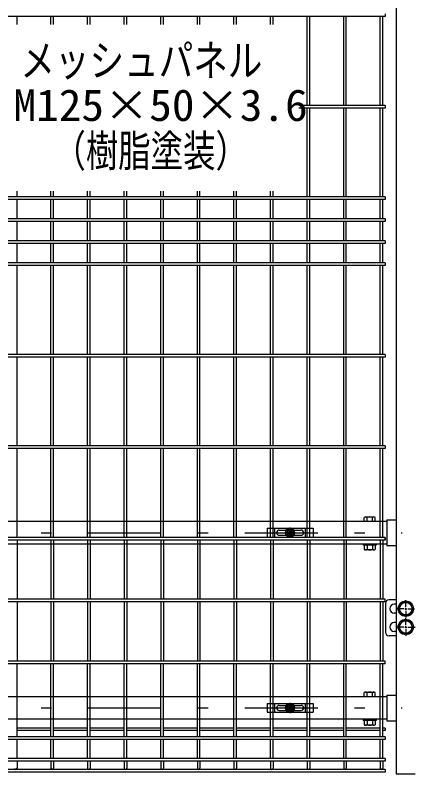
# Model space of a CAD drawing. Units: millimetres, scale not verified. Extents: x -4455 to 4455, y -3150 to 3150.
# Drawn here: x 2014 to 2560, y -920 to 116 of the extents above; entities that cross this region are included whole.
import ezdxf
from ezdxf.enums import TextEntityAlignment as Align

# ---------------------------------------------------------------- set-up
doc = ezdxf.new("R2010")
doc.units = ezdxf.units.MM
doc.header["$LTSCALE"] = 20
doc.linetypes.add('USER1', pattern=[10.7, 5, -2.5, 0.7, -2.5])
doc.linetypes.add('USER2', pattern=[0.375, 0.25, -0.125])
for name, color, linetype, lineweight in [('0-2_0', 3, 'USER2', 25), ('0-4_扉横枠', 7, 'Continuous', 25), ('0-5_軸線', 2, 'USER1', 25), ('0-6_扉縦枠', 7, 'Continuous', 25), ('0-7_丁番', 3, 'Continuous', 25), ('1-2_固定金具', 41, 'Continuous', 25), ('1-3_NER', 30, 'Continuous', 25)]:
    doc.layers.add(name, color=color, linetype=linetype, lineweight=lineweight)
doc.styles.add('ＭＳ ゴシック', font='')
doc.styles.get('ＭＳ ゴシック').set_extended_font_data('MS Gothic')

# ---------------------------------------------------------------- blocks, each defined once
blk = doc.blocks.new('A$Cbe1bfa43')
at = {"layer": '1-2_固定金具'}
for p, q in [((0, 0), (1260, 0)), ((210, -240), (210, 0)), ((630, -80), (630, 22.9)), ((1050, -240), (1050, 0)), ((1260, 0), (1260, -240)), ((260, -120), (260.2, -120)), ((330, -50), (930, -50)), ((330, -190), (930, -190)), ((590, -120), (487.1, -120)), ((590, -120), (550, -120)), ((585.5, -112.8), (622.8, -112.8)), ((585.5, -127.2), (585.5, -112.8)), ((585.5, -112.8), (622.8, -112.8)), ((585.5, -127.2), (585.5, -112.8)), ((585.5, -112.8), (622.8, -112.8)), ((585.5, -127.2), (585.5, -112.8)), ((622.8, -127.2), (585.5, -127.2)), ((622.8, -127.2), (585.5, -127.2)), ((610, -120), (650, -120)), ((610, -120), (650, -120)), ((622.8, -112.8), (622.8, -75.5)), ((622.8, -112.8), (622.8, -75.5)), ((622.8, -112.8), (622.8, -75.5)), ((622.8, -112.8), (622.8, -75.5)), ((622.8, -112.8), (622.8, -75.5)), ((622.8, -112.8), (622.8, -75.5)), ((622.8, -75.5), (637.2, -75.5)), ((622.8, -75.5), (637.2, -75.5)), ((622.8, -75.5), (637.2, -75.5)), ((622.8, -75.5), (637.2, -75.5)), ((622.8, -75.5), (637.2, -75.5)), ((622.8, -75.5), (637.2, -75.5)), ((622.8, -164.5), (622.8, -127.2)), ((622.8, -164.5), (622.8, -127.2)), ((637.2, -164.5), (622.8, -164.5)), ((637.2, -164.5), (622.8, -164.5)), ((637.2, -164.5), (622.8, -164.5)), ((637.2, -164.5), (622.8, -164.5)), ((637.2, -164.5), (622.8, -164.5)), ((637.2, -164.5), (622.8, -164.5)), ((630, -80), (630, -40)), ((630, -140), (630, -100)), ((630, -140), (630, -100)), ((630, -160), (630, -200)), ((630, -160), (630, -262.9)), ((637.2, -75.5), (637.2, -112.8)), ((637.2, -75.5), (637.2, -112.8)), ((637.2, -75.5), (637.2, -112.8)), ((637.2, -75.5), (637.2, -112.8)), ((637.2, -75.5), (637.2, -112.8)), ((637.2, -112.8), (674.5, -112.8)), ((637.2, -112.8), (674.5, -112.8)), ((637.2, -112.8), (674.5, -112.8)), ((637.2, -127.2), (637.2, -164.5)), ((674.5, -127.2), (637.2, -127.2)), ((637.2, -127.2), (637.2, -164.5)), ((674.5, -127.2), (637.2, -127.2)), ((637.2, -127.2), (637.2, -164.5)), ((674.5, -127.2), (637.2, -127.2)), ((670, -120), (710, -120)), ((670, -120), (772.9, -120)), ((674.5, -112.8), (674.5, -127.2)), ((674.5, -112.8), (674.5, -127.2)), ((674.5, -112.8), (674.5, -127.2)), ((1004, -120), (1004.2, -120))]:
    blk.add_line(p, q, dxfattribs=at)
for points in [[(0, 0), (0, -240), (1260, -240)], [(585.5, -127.2), (585.5, -112.8), (622.8, -112.8)], [(585.5, -127.2), (585.5, -112.8), (622.8, -112.8)], [(585.5, -127.2), (585.5, -112.8), (622.8, -112.8)], [(622.8, -164.5), (622.8, -127.2), (585.5, -127.2)], [(622.8, -164.5), (622.8, -127.2), (585.5, -127.2)], [(622.8, -164.5), (622.8, -127.2), (585.5, -127.2)], [(622.8, -164.5), (622.8, -127.2), (585.5, -127.2)], [(637.2, -75.5), (637.2, -112.8), (674.5, -112.8), (674.5, -127.2)], [(637.2, -112.8), (674.5, -112.8), (674.5, -127.2)], [(637.2, -112.8), (674.5, -112.8), (674.5, -127.2)], [(674.5, -127.2), (637.2, -127.2), (637.2, -164.5)], [(674.5, -127.2), (637.2, -127.2), (637.2, -164.5)], [(674.5, -127.2), (637.2, -127.2), (637.2, -164.5)]]:
    blk.add_lwpolyline(points, dxfattribs=at)
for radius in [122.9, 122.9, 122.9, 122.9, 122.9, 122.9, 91.9, 91.9, 91.9, 91.9, 91.9, 91.9, 60]:
    blk.add_circle((630, -120), radius, dxfattribs=at)
for centre, start, end in [((330, -120), 90, 180), ((330, -120), 180, 270), ((930, -120), 0, 90), ((930, -120), 270, 0)]:
    blk.add_arc(centre, 70, start, end, dxfattribs=at)

msp = doc.modelspace()

# ---------------------------------------------------------------- linework, layer by layer
at = {"layer": '0-4_扉横枠'}
for p, q in [((2490.76, -575.22), (2490.76, -569.77)), ((2492.63, -569.21), (2503.88, -569.21)), ((2494.51, -575.22), (2494.51, -569.77)), ((2502.01, -575.22), (2502.01, -569.77)), ((2505.76, -575.22), (2505.76, -569.77)), ((1507.46, -575.22), (2521.46, -575.22)), ((2490.76, -575.22), (2505.76, -575.22)), ((2521.46, -573.27), (2534.46, -573.27)), ((2521.46, -573.27), (2521.46, -608.17)), ((2521.46, -606.22), (1507.46, -606.22)), ((2489.26, -606.22), (2489.26, -607.82)), ((2507.26, -607.82), (2489.26, -607.82)), ((2490.76, -608.37), (2490.76, -613.77)), ((2503.88, -607.82), (2492.63, -607.82)), ((2494.51, -608.37), (2494.51, -613.77)), ((2502.01, -608.37), (2502.01, -613.77)), ((2505.76, -608.37), (2505.76, -613.77)), ((2507.26, -606.22), (2507.26, -607.82)), ((2521.46, -608.17), (2534.46, -608.17)), ((2503.88, -614.32), (2492.63, -614.32)), ((1507.46, -814.52), (2521.46, -814.52)), ((2490.76, -814.52), (2490.76, -809.07)), ((2490.76, -814.52), (2505.76, -814.52)), ((2492.63, -808.51), (2503.88, -808.51)), ((2494.51, -814.52), (2494.51, -809.07)), ((2502.01, -814.52), (2502.01, -809.07)), ((2505.76, -814.52), (2505.76, -809.07)), ((2521.46, -812.57), (2534.46, -812.57)), ((2521.46, -812.57), (2521.46, -847.47)), ((2521.46, -845.52), (1507.46, -845.52)), ((2489.26, -845.52), (2489.26, -847.12)), ((2490.76, -847.67), (2490.76, -853.07)), ((2503.88, -847.12), (2492.63, -847.12)), ((2494.51, -847.67), (2494.51, -853.07)), ((2502.01, -847.67), (2502.01, -853.07)), ((2505.76, -847.67), (2505.76, -853.07)), ((2521.46, -847.47), (2534.46, -847.47)), ((2503.88, -853.62), (2492.63, -853.62))]:
    msp.add_line(p, q, dxfattribs=at)
msp.add_lwpolyline([(2507.26, -845.52), (2507.26, -847.12), (2489.26, -847.12)], dxfattribs=at)
for centre, radius, start, end in [((2492.63, -572.67), 3.46, 57.13278, 122.86722), ((2498.26, -582.21), 12.99, 73.22135, 106.77865), ((2503.88, -572.67), 3.46, 57.13278, 122.86722), ((2492.63, -611.27), 3.46, 57.13278, 122.86722), ((2498.26, -620.81), 12.99, 73.22135, 106.77865), ((2503.88, -611.27), 3.46, 57.13278, 122.86722), ((2492.63, -610.86), 3.46, 237.13278, 302.86722), ((2498.26, -601.33), 12.99, 253.22135, 286.77865), ((2503.88, -610.86), 3.46, 237.13278, 302.86722), ((2492.63, -811.97), 3.46, 57.13278, 122.86722), ((2498.26, -821.51), 12.99, 73.22135, 106.77865), ((2503.88, -811.97), 3.46, 57.13278, 122.86722), ((2492.63, -850.57), 3.46, 57.13278, 122.86722), ((2498.26, -860.11), 12.99, 73.22135, 106.77865), ((2503.88, -850.57), 3.46, 57.13278, 122.86722), ((2492.63, -850.16), 3.46, 237.13278, 302.86722), ((2498.26, -840.63), 12.99, 253.22135, 286.77865), ((2503.88, -850.16), 3.46, 237.13278, 302.86722)]:
    msp.add_arc(centre, radius, start, end, dxfattribs=at)
at = {"layer": '0-5_軸線'}
for p, q in [((1471.36, -590.72), (2542.56, -590.72)), ((1471.36, -830.02), (2542.56, -830.02))]:
    msp.add_line(p, q, dxfattribs=at)
at = {"layer": '0-6_扉縦枠'}
for p, q in [((2534.46, 490.98), (2534.46, -920.02)), ((2534.46, -920.02), (2560.46, -920.02))]:
    msp.add_line(p, q, dxfattribs=at)
at = {"layer": '0-7_丁番'}
for p, q in [((2534.46, -682.52), (2524.63, -682.52)), ((2547.46, -691.82), (2547.46, -682.67)), ((2547.46, -691.82), (2547.46, -682.67)), ((2519.63, -687.52), (2519.63, -726.52)), ((2534.46, -688.52), (2531.63, -688.52)), ((2547.46, -695.87), (2547.46, -693.17)), ((2547.46, -695.87), (2547.46, -693.17)), ((2534.46, -700.52), (2531.63, -700.52)), ((2544.76, -694.52), (2535.61, -694.52)), ((2546.11, -694.52), (2548.81, -694.52)), ((2546.11, -694.52), (2548.81, -694.52)), ((2547.46, -697.22), (2547.46, -706.37)), ((2547.46, -697.22), (2547.46, -706.37)), ((2550.16, -694.52), (2559.31, -694.52)), ((2550.16, -694.52), (2559.31, -694.52)), ((2534.46, -713.52), (2531.63, -713.52)), ((2547.46, -716.82), (2547.46, -707.67)), ((2544.76, -719.52), (2535.61, -719.52)), ((2546.11, -719.52), (2548.81, -719.52)), ((2547.46, -720.87), (2547.46, -718.17)), ((2547.46, -722.22), (2547.46, -731.37)), ((2550.16, -719.52), (2560.46, -719.52)), ((2534.46, -731.52), (2524.63, -731.52)), ((2534.46, -725.52), (2531.63, -725.52))]:
    msp.add_line(p, q, dxfattribs=at)
for points in [[(2542.55, -686.02), (2537.64, -694.52), (2542.55, -703.02), (2552.37, -703.02), (2557.27, -694.52), (2552.37, -686.02)], [(2542.55, -711.02), (2537.64, -719.52), (2542.55, -728.02), (2552.37, -728.02), (2557.27, -719.52), (2552.37, -711.02)]]:
    msp.add_lwpolyline(points, close=True, dxfattribs=at)
for centre, radius in [((2547.46, -694.52), 10.5), ((2547.46, -694.52), 8.5), ((2547.46, -719.52), 10.5), ((2547.46, -719.52), 8.5)]:
    msp.add_circle(centre, radius, dxfattribs=at)
for centre, radius, start, end in [((2524.63, -687.52), 5, 90, 180), ((2531.63, -694.52), 6, 90, 270), ((2531.63, -719.52), 6, 90, 270), ((2524.63, -726.52), 5, 180, 270)]:
    msp.add_arc(centre, radius, start, end, dxfattribs=at)
at = {"layer": '1-3_NER'}
for p, q in [((2519.46, 114.18), (1509.46, 114.18)), ((2016.26, 103.23), (2016.26, 114.18)), ((2062.66, 103.23), (2062.66, 114.18)), ((2066.26, 103.23), (2066.26, 114.18)), ((2112.66, 103.23), (2112.66, 114.18)), ((2116.26, 103.23), (2116.26, 114.18)), ((2162.66, 103.23), (2162.66, 114.18)), ((2166.26, 103.23), (2166.26, 114.18)), ((2212.66, 103.23), (2212.66, 114.18)), ((2216.26, 103.23), (2216.26, 114.18)), ((2262.66, 103.23), (2262.66, 114.18)), ((2266.26, 103.23), (2266.26, 114.18)), ((2312.66, 103.23), (2312.66, 114.18)), ((2316.26, 103.23), (2316.26, 114.18)), ((2362.66, 103.23), (2362.66, 114.18)), ((2366.26, 103.23), (2366.26, 114.18)), ((2412.66, -7.22), (2412.66, 114.18)), ((2416.26, -7.22), (2416.26, 114.18)), ((2462.66, -7.22), (2462.66, 114.18)), ((2466.26, -7.22), (2466.26, 114.18)), ((2512.66, -7.22), (2512.66, 114.18)), ((2516.26, -7.22), (2516.26, 114.18)), ((2519.46, 117.78), (2519.46, 114.18)), ((2519.46, -7.22), (2401.3, -7.22)), ((2519.46, -7.22), (2519.46, -10.82)), ((2519.46, -10.82), (2401.3, -10.82)), ((2412.66, -132.22), (2412.66, -10.82)), ((2416.26, -132.22), (2416.26, -10.82)), ((2462.66, -132.22), (2462.66, -10.82)), ((2466.26, -132.22), (2466.26, -10.82)), ((2512.66, -132.22), (2512.66, -10.82)), ((2516.26, -132.22), (2516.26, -10.82)), ((2519.46, -132.22), (1594.85, -132.22)), ((2016.26, -132.22), (2016.26, -124.52)), ((2062.66, -132.22), (2062.66, -124.52)), ((2066.26, -132.22), (2066.26, -124.52)), ((2112.66, -132.22), (2112.66, -124.52)), ((2116.26, -132.22), (2116.26, -124.52)), ((2162.66, -132.22), (2162.66, -124.52)), ((2166.26, -132.22), (2166.26, -124.52)), ((2212.66, -132.22), (2212.66, -124.52)), ((2216.26, -132.22), (2216.26, -124.52)), ((2262.66, -132.22), (2262.66, -124.52)), ((2266.26, -132.22), (2266.26, -124.52)), ((2312.66, -132.22), (2312.66, -124.52)), ((2316.26, -132.22), (2316.26, -124.52)), ((2362.66, -132.22), (2362.66, -124.52)), ((2366.26, -132.22), (2366.26, -124.52)), ((2519.46, -132.22), (2519.46, -135.82)), ((2519.46, -135.82), (1594.85, -135.82)), ((2016.26, -162.22), (2016.26, -135.82)), ((2062.66, -162.22), (2062.66, -135.82)), ((2066.26, -162.22), (2066.26, -135.82)), ((2112.66, -162.22), (2112.66, -135.82)), ((2116.26, -162.22), (2116.26, -135.82)), ((2162.66, -162.22), (2162.66, -135.82)), ((2166.26, -162.22), (2166.26, -135.82)), ((2212.66, -162.22), (2212.66, -135.82)), ((2216.26, -162.22), (2216.26, -135.82)), ((2262.66, -162.22), (2262.66, -135.82)), ((2266.26, -162.22), (2266.26, -135.82)), ((2312.66, -162.22), (2312.66, -135.82)), ((2316.26, -162.22), (2316.26, -135.82)), ((2362.66, -162.22), (2362.66, -135.82)), ((2366.26, -162.22), (2366.26, -135.82)), ((2412.66, -162.22), (2412.66, -135.82)), ((2416.26, -162.22), (2416.26, -135.82)), ((2462.66, -162.22), (2462.66, -135.82)), ((2466.26, -162.22), (2466.26, -135.82)), ((2512.66, -162.22), (2512.66, -135.82)), ((2516.26, -162.22), (2516.26, -135.82)), ((2519.46, -162.22), (1594.85, -162.22)), ((2519.46, -162.22), (2519.46, -165.82)), ((2519.46, -165.82), (1594.85, -165.82)), ((2016.26, -192.21), (2016.26, -165.82)), ((2062.66, -192.21), (2062.66, -165.82)), ((2066.26, -192.21), (2066.26, -165.82)), ((2112.66, -192.21), (2112.66, -165.82)), ((2116.26, -192.21), (2116.26, -165.82)), ((2162.66, -192.21), (2162.66, -165.82)), ((2166.26, -192.21), (2166.26, -165.82)), ((2212.66, -192.21), (2212.66, -165.82)), ((2216.26, -192.21), (2216.26, -165.82)), ((2262.66, -192.21), (2262.66, -165.82)), ((2266.26, -192.21), (2266.26, -165.82)), ((2312.66, -192.21), (2312.66, -165.82)), ((2316.26, -192.21), (2316.26, -165.82)), ((2362.66, -192.21), (2362.66, -165.82)), ((2366.26, -192.21), (2366.26, -165.82)), ((2412.66, -192.21), (2412.66, -165.82)), ((2416.26, -192.21), (2416.26, -165.82)), ((2462.66, -192.21), (2462.66, -165.82)), ((2466.26, -192.21), (2466.26, -165.82)), ((2512.66, -192.21), (2512.66, -165.82)), ((2516.26, -192.21), (2516.26, -165.82)), ((2519.46, -192.21), (1594.85, -192.21)), ((2519.46, -195.81), (1594.85, -195.81)), ((2016.26, -222.22), (2016.26, -195.81)), ((2062.66, -222.22), (2062.66, -195.81)), ((2066.26, -222.22), (2066.26, -195.81)), ((2112.66, -222.22), (2112.66, -195.81)), ((2116.26, -222.22), (2116.26, -195.81)), ((2162.66, -222.22), (2162.66, -195.81)), ((2166.26, -222.22), (2166.26, -195.81)), ((2212.66, -222.22), (2212.66, -195.81)), ((2216.26, -222.22), (2216.26, -195.81)), ((2262.66, -222.22), (2262.66, -195.81)), ((2266.26, -222.22), (2266.26, -195.81)), ((2312.66, -222.22), (2312.66, -195.81)), ((2316.26, -222.22), (2316.26, -195.81)), ((2362.66, -222.22), (2362.66, -195.81)), ((2366.26, -222.22), (2366.26, -195.81)), ((2412.66, -222.22), (2412.66, -195.81)), ((2416.26, -222.22), (2416.26, -195.81)), ((2462.66, -222.22), (2462.66, -195.81)), ((2466.26, -222.22), (2466.26, -195.81)), ((2512.66, -222.22), (2512.66, -195.81)), ((2516.26, -222.22), (2516.26, -195.81)), ((2519.46, -192.21), (2519.46, -195.81)), ((2519.46, -222.22), (1594.85, -222.22)), ((2519.46, -225.82), (1594.85, -225.82)), ((2016.26, -347.22), (2016.26, -225.82)), ((2062.66, -347.22), (2062.66, -225.82)), ((2066.26, -347.22), (2066.26, -225.82)), ((2112.66, -347.22), (2112.66, -225.82)), ((2116.26, -347.22), (2116.26, -225.82)), ((2162.66, -347.22), (2162.66, -225.82)), ((2166.26, -347.22), (2166.26, -225.82)), ((2212.66, -347.22), (2212.66, -225.82)), ((2216.26, -347.22), (2216.26, -225.82)), ((2262.66, -347.22), (2262.66, -225.82)), ((2266.26, -347.22), (2266.26, -225.82)), ((2312.66, -347.22), (2312.66, -225.82)), ((2316.26, -347.22), (2316.26, -225.82)), ((2362.66, -347.22), (2362.66, -225.82)), ((2366.26, -347.22), (2366.26, -225.82)), ((2412.66, -347.22), (2412.66, -225.82)), ((2416.26, -347.22), (2416.26, -225.82)), ((2462.66, -347.22), (2462.66, -225.82)), ((2466.26, -347.22), (2466.26, -225.82)), ((2512.66, -347.22), (2512.66, -225.82)), ((2516.26, -347.22), (2516.26, -225.82)), ((2519.46, -222.22), (2519.46, -225.82)), ((2519.46, -350.82), (1509.46, -350.82)), ((2016.26, -472.22), (2016.26, -350.82)), ((2062.66, -472.22), (2062.66, -350.82)), ((2066.26, -472.22), (2066.26, -350.82)), ((2112.66, -472.22), (2112.66, -350.82)), ((2116.26, -472.22), (2116.26, -350.82)), ((2162.66, -472.22), (2162.66, -350.82)), ((2166.26, -472.22), (2166.26, -350.82)), ((2212.66, -472.22), (2212.66, -350.82)), ((2216.26, -472.22), (2216.26, -350.82)), ((2262.66, -472.22), (2262.66, -350.82)), ((2266.26, -472.22), (2266.26, -350.82)), ((2312.66, -472.22), (2312.66, -350.82)), ((2316.26, -472.22), (2316.26, -350.82)), ((2362.66, -472.22), (2362.66, -350.82)), ((2366.26, -472.22), (2366.26, -350.82)), ((2412.66, -472.22), (2412.66, -350.82)), ((2416.26, -472.22), (2416.26, -350.82)), ((2462.66, -472.22), (2462.66, -350.82)), ((2466.26, -472.22), (2466.26, -350.82)), ((2512.66, -472.22), (2512.66, -350.82)), ((2516.26, -472.22), (2516.26, -350.82)), ((2519.46, -347.22), (2519.46, -350.82)), ((2519.46, -475.82), (1509.46, -475.82)), ((2016.26, -597.22), (2016.26, -475.82)), ((2062.66, -597.22), (2062.66, -475.82)), ((2066.26, -597.22), (2066.26, -475.82)), ((2112.66, -597.22), (2112.66, -475.82)), ((2116.26, -597.22), (2116.26, -475.82)), ((2162.66, -597.22), (2162.66, -475.82)), ((2166.26, -597.22), (2166.26, -475.82)), ((2212.66, -597.22), (2212.66, -475.82)), ((2216.26, -597.22), (2216.26, -475.82)), ((2262.66, -597.22), (2262.66, -475.82)), ((2266.26, -597.22), (2266.26, -475.82)), ((2312.66, -597.22), (2312.66, -475.82)), ((2316.26, -597.22), (2316.26, -475.82)), ((2362.66, -597.22), (2362.66, -475.82)), ((2366.26, -597.22), (2366.26, -475.82)), ((2412.66, -597.22), (2412.66, -475.82)), ((2416.26, -597.22), (2416.26, -475.82)), ((2462.66, -597.22), (2462.66, -475.82)), ((2466.26, -597.22), (2466.26, -475.82)), ((2512.66, -597.22), (2512.66, -475.82)), ((2516.26, -597.22), (2516.26, -475.82)), ((2519.46, -472.22), (2519.46, -475.82)), ((2519.46, -597.21), (1509.46, -597.21)), ((2519.46, -600.82), (1509.46, -600.82)), ((2016.26, -600.81), (2016.26, -681.72)), ((2062.66, -600.81), (2062.66, -681.72)), ((2066.26, -600.81), (2066.26, -681.72)), ((2112.66, -600.81), (2112.66, -681.72)), ((2116.26, -600.81), (2116.26, -681.72)), ((2162.66, -600.81), (2162.66, -681.72)), ((2166.26, -600.81), (2166.26, -681.72)), ((2212.66, -600.81), (2212.66, -681.72)), ((2216.26, -600.81), (2216.26, -681.72)), ((2262.66, -600.81), (2262.66, -681.72)), ((2266.26, -600.81), (2266.26, -681.72)), ((2312.66, -600.81), (2312.66, -681.72)), ((2316.26, -600.81), (2316.26, -681.72)), ((2362.66, -600.81), (2362.66, -681.72)), ((2366.26, -600.81), (2366.26, -681.72)), ((2412.66, -600.81), (2412.66, -681.72)), ((2416.26, -600.81), (2416.26, -681.72)), ((2462.66, -600.81), (2462.66, -681.72)), ((2466.26, -600.81), (2466.26, -681.72)), ((2512.66, -600.81), (2512.66, -681.72)), ((2516.26, -600.81), (2516.26, -681.72)), ((2519.46, -600.81), (2519.46, -597.21)), ((2519.46, -597.22), (2519.46, -600.82)), ((2519.46, -681.72), (1509.46, -681.72)), ((2519.46, -685.32), (2519.46, -681.72)), ((2016.26, -685.32), (2016.26, -766.22)), ((2062.66, -685.32), (2062.66, -766.22)), ((2066.26, -685.32), (2066.26, -766.22)), ((2112.66, -685.32), (2112.66, -766.22)), ((2116.26, -685.32), (2116.26, -766.22)), ((2162.66, -685.32), (2162.66, -766.22)), ((2166.26, -685.32), (2166.26, -766.22)), ((2212.66, -685.32), (2212.66, -766.22)), ((2216.26, -685.32), (2216.26, -766.22)), ((2262.66, -685.32), (2262.66, -766.22)), ((2266.26, -685.32), (2266.26, -766.22)), ((2312.66, -685.32), (2312.66, -766.22)), ((2316.26, -685.32), (2316.26, -766.22)), ((2362.66, -685.32), (2362.66, -766.22)), ((2366.26, -685.32), (2366.26, -766.22)), ((2412.66, -685.32), (2412.66, -766.22)), ((2416.26, -685.32), (2416.26, -766.22)), ((2462.66, -685.32), (2462.66, -766.22)), ((2466.26, -685.32), (2466.26, -766.22)), ((2512.66, -685.32), (2512.66, -766.22)), ((2516.26, -685.32), (2516.26, -766.22)), ((2519.46, -766.22), (1509.46, -766.22)), ((2519.46, -769.82), (2519.46, -766.22)), ((2016.26, -869.32), (2016.26, -769.82)), ((2062.66, -869.32), (2062.66, -769.82)), ((2066.26, -869.32), (2066.26, -769.82)), ((2112.66, -869.32), (2112.66, -769.82)), ((2116.26, -869.32), (2116.26, -769.82)), ((2162.66, -869.32), (2162.66, -769.82)), ((2166.26, -869.32), (2166.26, -769.82)), ((2212.66, -869.32), (2212.66, -769.82)), ((2216.26, -869.32), (2216.26, -769.82)), ((2262.66, -869.32), (2262.66, -769.82)), ((2266.26, -869.32), (2266.26, -769.82)), ((2312.66, -869.32), (2312.66, -769.82)), ((2316.26, -869.32), (2316.26, -769.82)), ((2362.66, -869.32), (2362.66, -769.82)), ((2366.26, -869.32), (2366.26, -769.82)), ((2412.66, -869.32), (2412.66, -769.82)), ((2416.26, -869.32), (2416.26, -769.82)), ((2462.66, -869.32), (2462.66, -769.82)), ((2466.26, -869.32), (2466.26, -769.82)), ((2512.66, -869.32), (2512.66, -769.82)), ((2516.26, -869.32), (2516.26, -769.82)), ((2062.66, -857.46), (2016.26, -857.46)), ((2112.66, -857.46), (2066.26, -857.46)), ((2162.66, -857.46), (2116.26, -857.46)), ((2212.66, -857.46), (2166.26, -857.46)), ((2262.66, -857.46), (2216.26, -857.46)), ((2312.66, -857.46), (2266.26, -857.46)), ((2362.66, -857.46), (2316.26, -857.46)), ((2412.66, -857.46), (2366.26, -857.46)), ((2462.66, -857.46), (2416.26, -857.46)), ((2512.66, -857.46), (2466.26, -857.46)), ((2519.46, -857.46), (2516.26, -857.46)), ((2519.46, -857.46), (2519.46, -861.06)), ((2062.66, -861.06), (2016.26, -861.06)), ((2112.66, -861.06), (2066.26, -861.06)), ((2162.66, -861.06), (2116.26, -861.06)), ((2212.66, -861.06), (2166.26, -861.06)), ((2262.66, -861.06), (2216.26, -861.06)), ((2312.66, -861.06), (2266.26, -861.06)), ((2362.66, -861.06), (2316.26, -861.06)), ((2412.66, -861.06), (2366.26, -861.06)), ((2462.66, -861.06), (2416.26, -861.06)), ((2512.66, -861.06), (2466.26, -861.06)), ((2519.46, -861.06), (2516.26, -861.06)), ((2519.46, -869.32), (2519.46, -872.92)), ((2519.46, -872.92), (1509.46, -872.92)), ((2016.26, -899.12), (2016.26, -872.92)), ((2062.66, -899.12), (2062.66, -872.92)), ((2066.26, -899.12), (2066.26, -872.92)), ((2112.66, -899.12), (2112.66, -872.92)), ((2116.26, -899.12), (2116.26, -872.92)), ((2162.66, -899.12), (2162.66, -872.92)), ((2166.26, -899.12), (2166.26, -872.92)), ((2212.66, -899.12), (2212.66, -872.92)), ((2216.26, -899.12), (2216.26, -872.92)), ((2262.66, -899.12), (2262.66, -872.92)), ((2266.26, -899.12), (2266.26, -872.92)), ((2312.66, -899.12), (2312.66, -872.92)), ((2316.26, -899.12), (2316.26, -872.92)), ((2362.66, -899.12), (2362.66, -872.92)), ((2366.26, -899.12), (2366.26, -872.92)), ((2412.66, -899.12), (2412.66, -872.92)), ((2416.26, -899.12), (2416.26, -872.92)), ((2462.66, -899.12), (2462.66, -872.92)), ((2466.26, -899.12), (2466.26, -872.92)), ((2512.66, -899.12), (2512.66, -872.92)), ((2516.26, -899.12), (2516.26, -872.92)), ((2519.46, -899.12), (2519.46, -902.72)), ((2519.46, -902.72), (1509.46, -902.72)), ((2016.26, -902.72), (2016.26, -912.22)), ((2062.66, -902.72), (2062.66, -912.22)), ((2066.26, -902.72), (2066.26, -912.22)), ((2112.66, -902.72), (2112.66, -912.22)), ((2116.26, -902.72), (2116.26, -912.22)), ((2162.66, -902.72), (2162.66, -912.22)), ((2166.26, -902.72), (2166.26, -912.22)), ((2212.66, -902.72), (2212.66, -912.22)), ((2216.26, -902.72), (2216.26, -912.22)), ((2262.66, -902.72), (2262.66, -912.22)), ((2266.26, -902.72), (2266.26, -912.22)), ((2312.66, -902.72), (2312.66, -912.22)), ((2316.26, -902.72), (2316.26, -912.22)), ((2362.66, -902.72), (2362.66, -912.22)), ((2366.26, -902.72), (2366.26, -912.22)), ((2412.66, -902.72), (2412.66, -912.22)), ((2416.26, -902.72), (2416.26, -912.22)), ((2462.66, -902.72), (2462.66, -912.22)), ((2466.26, -902.72), (2466.26, -912.22)), ((2512.66, -902.72), (2512.66, -912.22)), ((2516.26, -902.72), (2516.26, -912.22)), ((2519.46, -914.02), (1509.46, -914.02)), ((2519.46, -914.02), (1509.46, -914.02)), ((2519.46, -917.62), (1509.46, -917.62)), ((2519.46, -914.02), (2519.46, -917.62))]:
    msp.add_line(p, q, dxfattribs=at)
for points in [[(2519.46, -347.22), (1509.46, -347.22), (1509.46, -350.82)], [(2519.46, -472.22), (1509.46, -472.22), (1509.46, -475.82)], [(2519.46, -600.81), (1509.46, -600.81), (1509.46, -597.21)], [(2519.46, -597.22), (1509.46, -597.22), (1509.46, -600.82)], [(2519.46, -685.32), (1509.46, -685.32), (1509.46, -681.72)], [(2519.46, -769.82), (1509.46, -769.82), (1509.46, -766.22)], [(2519.46, -869.32), (1509.46, -869.32), (1509.46, -872.92)], [(2519.46, -899.12), (1509.46, -899.12), (1509.46, -902.72)]]:
    msp.add_lwpolyline(points, dxfattribs=at)
for centre in [(2014.46, -912.22), (2064.46, -912.22), (2114.46, -912.22), (2164.46, -912.22), (2214.46, -912.22), (2264.46, -912.22), (2314.46, -912.22), (2364.46, -912.22), (2414.46, -912.22), (2464.46, -912.22), (2514.46, -912.22)]:
    msp.add_arc(centre, 1.8, 180, 0, dxfattribs=at)

# ---------------------------------------------------------------- block references
at = {"layer": '1-2_固定金具', "xscale": 0.05, "yscale": 0.05}
for p in [(2357.96, -584.72), (2357.96, -824.02)]:
    msp.add_blockref('A$Cbe1bfa43', p, dxfattribs=at)

# ---------------------------------------------------------------- texts
at = {"layer": '0-2_0', "color": 4, "style": 'ＭＳ ゴシック'}
for s, width, p in [('メッシュパネル', 0.8, (2020.82, 19.47)), ('M125×50×3.6', 1.05, (2011.37, -41.47)), ('（樹脂塗装）', 0.75, (2065.97, -103.92))]:
    msp.add_text(s, height=43.3, dxfattribs=dict(at, width=width)).set_placement(p, align=Align.BOTTOM_LEFT)

doc.saveas('drawing.dxf')
